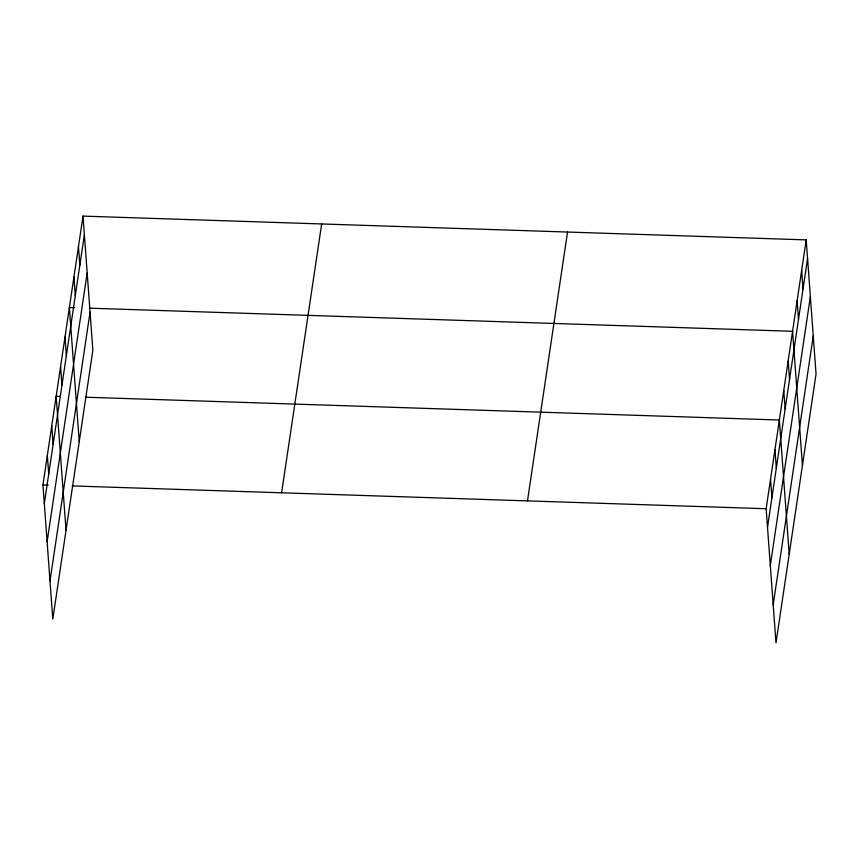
<?xml version="1.0" encoding="UTF-8"?>
<svg xmlns="http://www.w3.org/2000/svg" width="859" height="859" viewBox="0 0 859 859"><rect width="100%" height="100%" fill="white"/><g stroke="black" fill="none" stroke-linecap="round" stroke-linejoin="round"><path stroke-width="1.29" d="M83.012 216.114L92.858 350.268L52.796 619.114L42.95 484.959L83.012 216.114L806.204 239.886L816.05 374.041L775.988 642.886L766.142 508.732L806.204 239.886M44.314 503.567L84.375 234.722M47.116 541.696L87.178 272.851M50.005 580.985L90.055 312.139M281.602 492.808L321.663 223.963M527.49 500.883L567.541 232.048M767.506 527.34L807.567 258.495M770.308 565.469L810.37 296.623M773.197 604.757L813.248 335.912M74.69 307.694L69.386 307.522L79.243 441.676M89.272 308.177L792.578 331.295L802.435 465.449M60.151 396.375L56.168 396.246L66.025 530.39M85.342 397.202L779.36 420.019L789.206 554.162M42.95 484.959L48.254 485.131M72.124 485.915L766.142 508.732M801.662 270.36L803.025 288.957M797.12 300.822L798.483 319.43M788.175 360.866L789.539 379.474M783.762 390.437L785.137 409.045M774.958 449.59L776.321 468.187M770.544 479.161L771.908 497.769M78.47 246.587L79.833 265.195M73.928 277.049L75.291 295.657M64.983 337.093L66.347 355.701M60.57 366.664L61.945 385.272M51.765 425.817L53.129 444.425M47.352 455.388L48.727 473.996"/></g></svg>
